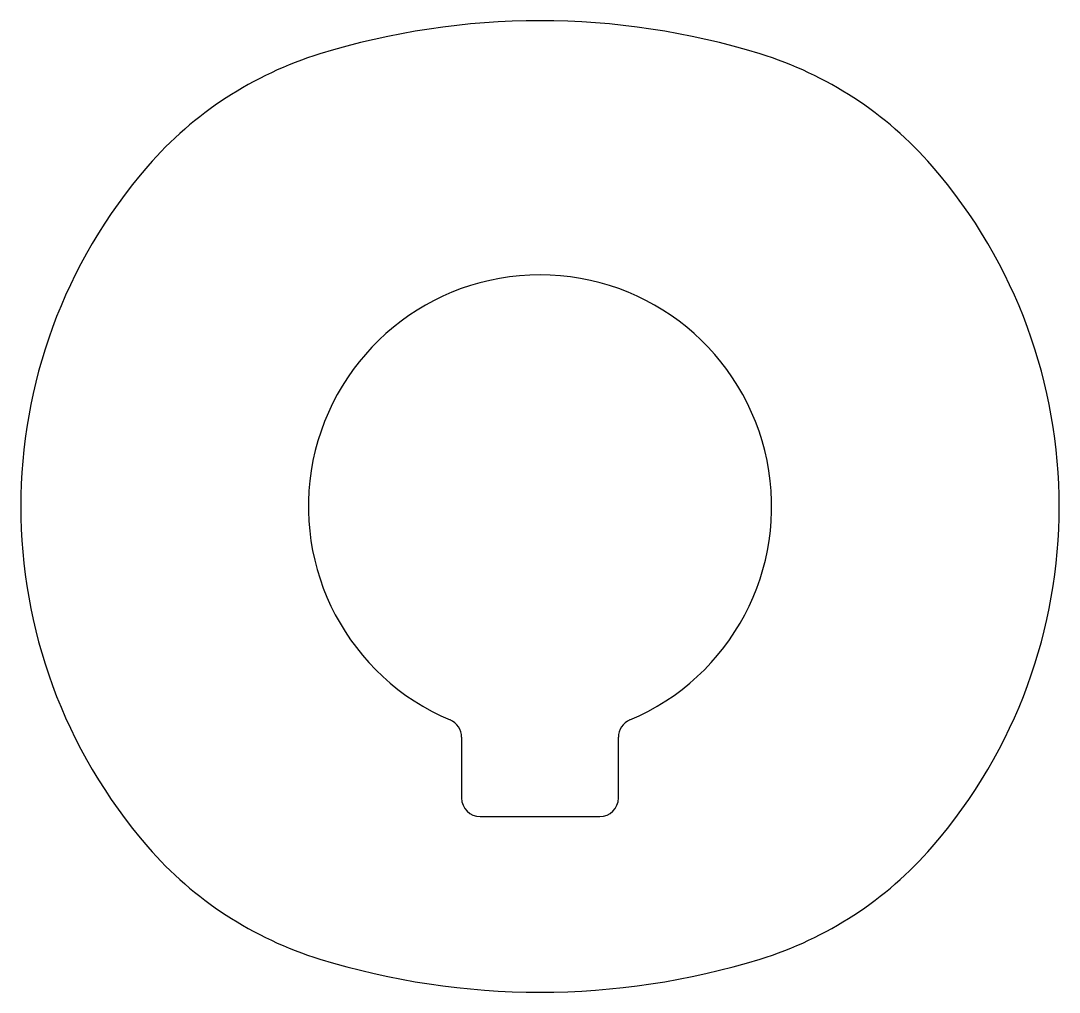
# Model space of a CAD drawing. Extents: x 2691.3 to 2719.1, y 651.7 to 677.7.
import ezdxf

# ---------------------------------------------------------------- set-up
doc = ezdxf.new("R2010")
doc.units = 0
doc.layers.get('0').update_dxf_attribs({"linetype": 'CONTINUOUS'})

msp = doc.modelspace()

# ---------------------------------------------------------------- linework, layer by layer
for p, q in [((2703.132, 658.55), (2703.132, 656.925)), ((2707.332, 656.925), (2707.332, 658.55)), ((2703.632, 656.425), (2706.832, 656.425))]:
    msp.add_line(p, q)
for centre, radius, start, end in [((2705.232, 657.725), 20, 72.8708, 107.1292), ((2702.286, 667.281), 10, 107.1292, 139.0428), ((2708.177, 667.281), 10, 40.9572, 72.8708), ((2705.232, 664.725), 13.9, 139.0428, 220.9572), ((2705.232, 664.725), 13.9, 319.0428, 40.9572), ((2705.232, 664.725), 6.2, 292.8338, 247.1662), ((2702.632, 658.55), 0.5, 360, 67.1662), ((2707.832, 658.55), 0.5, 112.8338, 180), ((2703.632, 656.925), 0.5, 180, 270), ((2706.832, 656.925), 0.5, 270, 0), ((2702.286, 662.168), 10, 220.9572, 252.8708), ((2708.177, 662.168), 10, 287.1292, 319.0428), ((2705.232, 671.725), 20, 252.8708, 287.1292)]:
    msp.add_arc(centre, radius, start, end)

doc.saveas('drawing.dxf')
